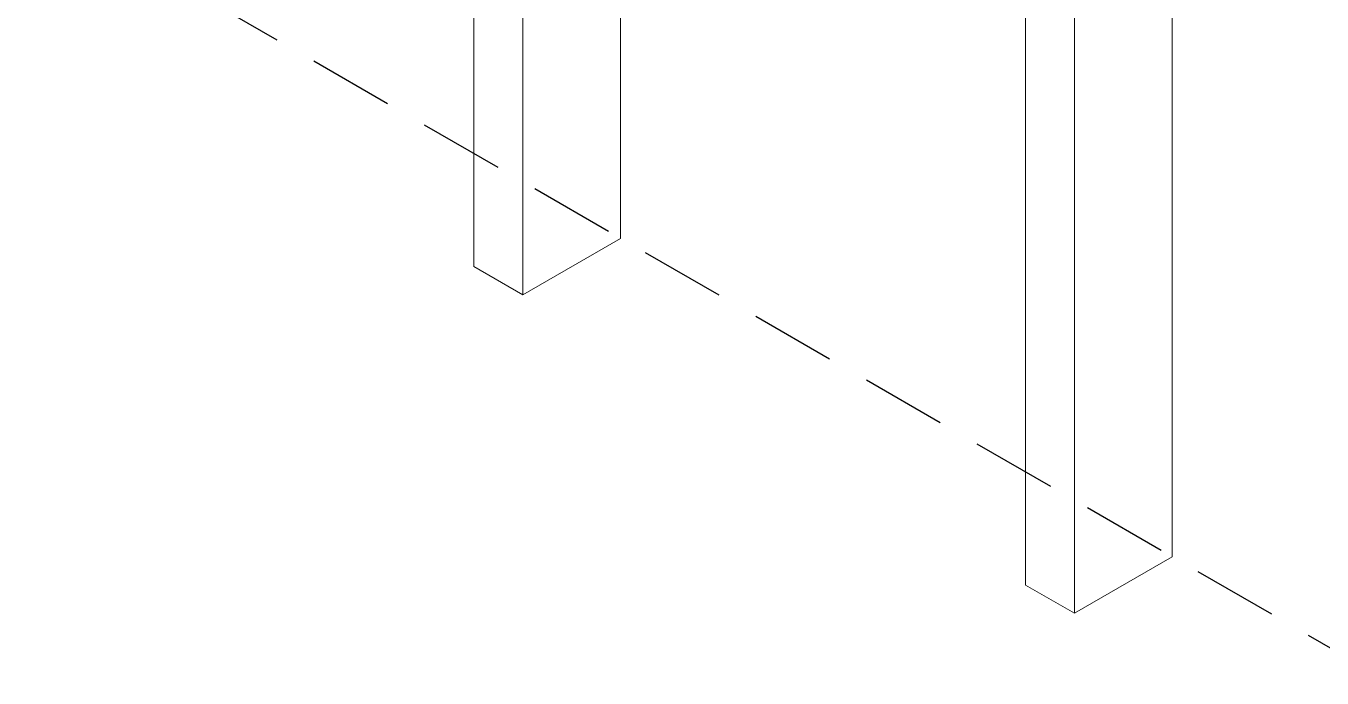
# Model space of a CAD drawing. Extents: x -20676 to 4767, y -817 to 13976.
# Drawn here: x -15735 to -15638.2, y 7878 to 7926.7 of the extents above; entities that cross this region are included whole.
import ezdxf

# ---------------------------------------------------------------- set-up
doc = ezdxf.new("R2010")
doc.units = 0
doc.linetypes.add('HIDDEN', pattern=[9.524999999999995, 6.349999999999998, -3.174999999999998])
doc.layers.add('Concreto', color=251, linetype='HIDDEN', lineweight=25)
doc.layers.add('MADEIRA', color=3, linetype='Continuous', lineweight=13)

msp = doc.modelspace()

# ---------------------------------------------------------------- linework, layer by layer
at = {"layer": 'Concreto'}
msp.add_line((-15633.73156806046, 7877.999111416637), (-15814.10298781957, 7982.136599168723), dxfattribs=at)
at = {"layer": 'MADEIRA', "extrusion": (-1e-16, 0.816496580927726, 0.5773502691896261)}
for p, q in [((-15701.52197160257, 7908.712164332861), (-15701.52197160257, 8046.041574427672)), ((-15697.87351274367, 7906.605725628591), (-15697.87351274367, 8043.935135723374)), ((-15690.57659502577, 7910.818603037147), (-15690.57659502589, 8039.72225831477)), ((-15649.40113076136, 7887.045937660067), (-15649.40113076136, 8024.375347754791)), ((-15660.34650733781, 7884.939498955709), (-15660.34650733804, 8022.268909050492)), ((-15656.6980484792, 7882.833060251436), (-15656.6980484792, 8020.162470346175)), ((-15690.57659502589, 7910.818603037278), (-15697.87351274367, 7906.605725628604)), ((-15697.87351274367, 7906.605725628604), (-15701.52197160257, 7908.712164332977)), ((-15649.40113076147, 7887.045937660052), (-15656.6980484792, 7882.833060251436)), ((-15656.6980484792, 7882.833060251436), (-15660.34650733804, 7884.93949895581))]:
    msp.add_line(p, q, dxfattribs=at)

doc.saveas('drawing.dxf')
